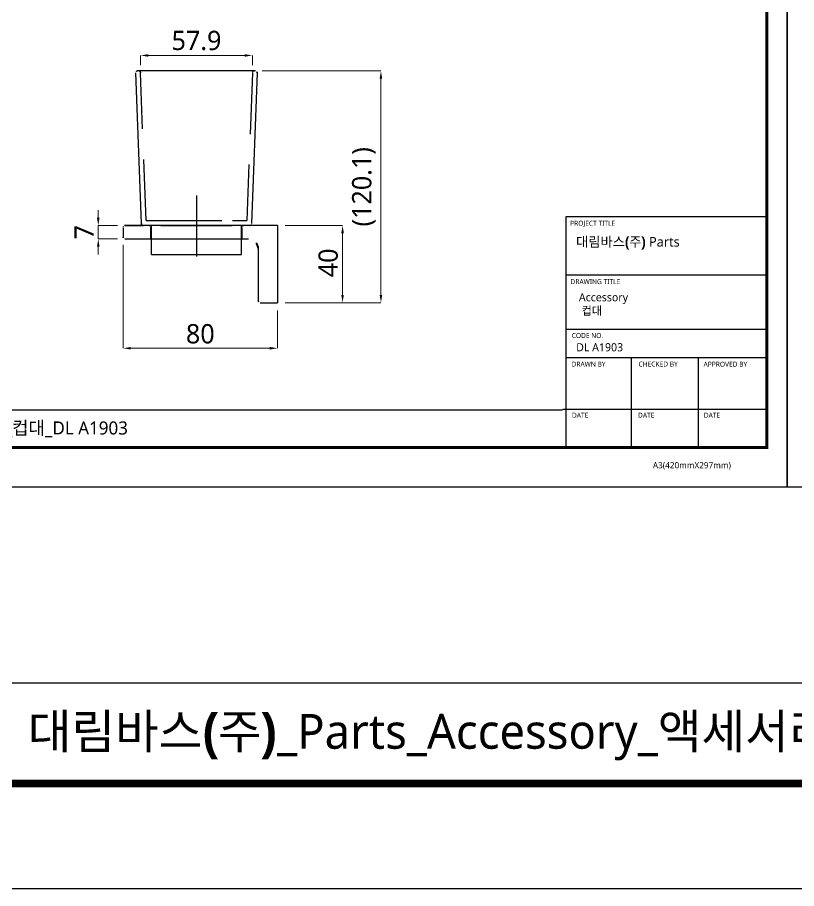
# Model space of a CAD drawing. Extents: x 16296675745 to 16296677481, y -37409619395 to -37409618123.
# Drawn here: x 16296676079.2 to 16296676482.7, y -37409619395.2 to -37409618944 of the extents above; entities that cross this region are included whole.
import ezdxf

# ---------------------------------------------------------------- set-up
doc = ezdxf.new("R2010")
doc.units = 0
doc.header["$LTSCALE"] = 10
doc.header["$MEASUREMENT"] = 0
doc.header["$PDMODE"] = 3
doc.header["$PDSIZE"] = -10
doc.linetypes.add('CENTER', pattern=[2, 1.25, -0.25, 0.25, -0.25])
doc.linetypes.add('HIDDEN2', pattern=[4.7625, 3.175, -1.5875])
doc.layers.get('0').update_dxf_attribs({"linetype": 'CONTINUOUS'})
doc.layers.get('DEFPOINTS').update_dxf_attribs({"linetype": 'CONTINUOUS'})
doc.layers.add('BODY', color=7, linetype='CONTINUOUS')
doc.styles.add('Daelim Dimension', font='')
doc.styles.get('Daelim Dimension').set_extended_font_data('NanumGothic')
doc.dimstyles.new('DEFAULT', dxfattribs={"dimscale": 2, "dimtxt": 2, "dimasz": 2, "dimexe": 0, "dimexo": 2, "dimgap": 1, "dimtad": 1, "dimdec": 1, "dimzin": 9, "dimdsep": 46, "dimtxsty": 'Daelim Dimension', "dimcen": 0.5, "dimclrd": 252, "dimclre": 252, "dimclrt": 3, "dimadec": 1, "dimazin": 0, "dimtfac": 1, "dimtdec": 1, "dimtix": 1, "dimtmove": 0, "dimatfit": 3, "dimfxl": 1, "dimtolj": 1, "dimtzin": 1, "dimlwd": 9, "dimlwe": 9, "dimarcsym": 0})

# ---------------------------------------------------------------- blocks, each defined once
blk = doc.blocks.new('*D47')
at = {"color": 5, "lineweight": 9, "ltscale": 0.5, "transparency": 16777216}
for p, q in [((16296676217.9416, -37409619051.73608), (16296676247.60298, -37409619051.73608)), ((16296676247.60298, -37409619055.73608), (16296676247.60298, -37409619087.73508)), ((16296676217.9416, -37409619091.73508), (16296676247.60298, -37409619091.73508))]:
    blk.add_line(p, q, dxfattribs=at)
at = {"color": 5, "ltscale": 0.5, "transparency": 16777216}
for points in [[(16296676246.93631, -37409619055.73608), (16296676248.26964, -37409619055.73608), (16296676247.60298, -37409619051.73608)], [(16296676246.93631, -37409619087.73508), (16296676248.26964, -37409619087.73508), (16296676247.60298, -37409619091.73508)]]:
    blk.add_solid(points, dxfattribs=at)
at = {"layer": 'DEFPOINTS', "color": 0, "ltscale": 0.5, "transparency": 16777216}
for p in [(16296676213.9416, -37409619051.73608), (16296676213.9416, -37409619091.73508), (16296676247.60298, -37409619091.73508)]:
    blk.add_point(p, dxfattribs=at)
at = {"color": 7, "ltscale": 0.5, "transparency": 16777216, "insert": (16296676240.19526, -37409619071.11672), "char_height": 10, "attachment_point": 5, "rotation": 90, "style": 'Daelim Dimension'}
blk.add_mtext('\\A1;40', dxfattribs=at)
blk = doc.blocks.new('*D45')
at = {"color": 5, "lineweight": 9, "ltscale": 0.5, "transparency": 16777216}
for p, q in [((16296676205.88684, -37409618971.68056), (16296676267.47343, -37409618971.68056)), ((16296676267.47343, -37409619087.73608), (16296676267.47343, -37409618975.68056)), ((16296676217.9416, -37409619091.73608), (16296676267.47343, -37409619091.73608))]:
    blk.add_line(p, q, dxfattribs=at)
at = {"color": 5, "ltscale": 0.5, "transparency": 16777216}
for points in [[(16296676266.80676, -37409618975.68056), (16296676268.14009, -37409618975.68056), (16296676267.47343, -37409618971.68056)], [(16296676266.80676, -37409619087.73608), (16296676268.14009, -37409619087.73608), (16296676267.47343, -37409619091.73608)]]:
    blk.add_solid(points, dxfattribs=at)
at = {"layer": 'DEFPOINTS', "color": 0, "ltscale": 0.5, "transparency": 16777216}
for p in [(16296676201.88684, -37409618971.68056), (16296676267.47343, -37409618971.68056), (16296676213.9416, -37409619091.73608)]:
    blk.add_point(p, dxfattribs=at)
at = {"color": 7, "ltscale": 0.5, "transparency": 16777216, "insert": (16296676258.62079, -37409619031.70832), "char_height": 10, "attachment_point": 5, "rotation": 90, "style": 'Daelim Dimension'}
blk.add_mtext('\\A1;(120.1)', dxfattribs=at)
blk = doc.blocks.new('*D46')
at = {"color": 5, "lineweight": 9, "ltscale": 0.5, "transparency": 16777216}
for p, q in [((16296676121.10053, -37409619047.73657), (16296676121.10053, -37409619043.73657)), ((16296676131.04364, -37409619051.73657), (16296676121.10053, -37409619051.73657)), ((16296676121.10053, -37409619051.73657), (16296676121.10053, -37409619058.73608)), ((16296676131.04364, -37409619058.73608), (16296676121.10053, -37409619058.73608)), ((16296676121.10053, -37409619062.73608), (16296676121.10053, -37409619066.73608))]:
    blk.add_line(p, q, dxfattribs=at)
at = {"color": 5, "ltscale": 0.5, "transparency": 16777216}
for points in [[(16296676120.43386, -37409619047.73657), (16296676121.76719, -37409619047.73657), (16296676121.10053, -37409619051.73657)], [(16296676120.43386, -37409619062.73608), (16296676121.76719, -37409619062.73608), (16296676121.10053, -37409619058.73608)]]:
    blk.add_solid(points, dxfattribs=at)
at = {"layer": 'DEFPOINTS', "color": 0, "ltscale": 0.5, "transparency": 16777216}
for p in [(16296676135.04364, -37409619051.73657), (16296676121.10053, -37409619058.73608), (16296676135.04364, -37409619058.73608)]:
    blk.add_point(p, dxfattribs=at)
at = {"color": 7, "ltscale": 0.5, "transparency": 16777216, "insert": (16296676113.76434, -37409619055.23633), "char_height": 10, "attachment_point": 5, "rotation": 90, "style": 'Daelim Dimension'}
blk.add_mtext('\\A1;7', dxfattribs=at)
blk = doc.blocks.new('*D37')
at = {"color": 5, "lineweight": 9, "ltscale": 0.5, "transparency": 16777216}
for p, q in [((16296676133.941601, -37409619061.736076), (16296676133.941601, -37409619115.344353)), ((16296676213.941601, -37409619095.735077), (16296676213.941601, -37409619115.344353)), ((16296676137.941601, -37409619115.344353), (16296676209.941601, -37409619115.344353))]:
    blk.add_line(p, q, dxfattribs=at)
at = {"color": 5, "ltscale": 0.5, "transparency": 16777216}
for points in [[(16296676137.941601, -37409619114.677681), (16296676137.941601, -37409619116.011009), (16296676133.941601, -37409619115.344353)], [(16296676209.941601, -37409619114.677681), (16296676209.941601, -37409619116.011009), (16296676213.941601, -37409619115.344353)]]:
    blk.add_solid(points, dxfattribs=at)
at = {"layer": 'DEFPOINTS', "color": 0, "ltscale": 0.5, "transparency": 16777216}
for p in [(16296676133.941601, -37409619057.736076), (16296676213.941601, -37409619091.735077), (16296676213.941601, -37409619115.344353)]:
    blk.add_point(p, dxfattribs=at)
at = {"color": 7, "ltscale": 0.5, "transparency": 16777216, "insert": (16296676173.941601, -37409619107.900864), "char_height": 10, "attachment_point": 5, "style": 'Daelim Dimension'}
blk.add_mtext('\\A1;80', dxfattribs=at)
blk = doc.blocks.new('*D43')
at = {"color": 5, "lineweight": 9, "ltscale": 0.5, "transparency": 16777216}
for p, q in [((16296676142.999599, -37409618968.641487), (16296676142.999599, -37409618963.666443)), ((16296676146.999599, -37409618963.666443), (16296676196.928181, -37409618963.666443)), ((16296676200.928181, -37409618968.641487), (16296676200.928181, -37409618963.666443))]:
    blk.add_line(p, q, dxfattribs=at)
at = {"color": 5, "ltscale": 0.5, "transparency": 16777216}
for points in [[(16296676146.999599, -37409618962.999771), (16296676146.999599, -37409618964.333099), (16296676142.999599, -37409618963.666443)], [(16296676196.928181, -37409618962.999771), (16296676196.928181, -37409618964.333099), (16296676200.928181, -37409618963.666443)]]:
    blk.add_solid(points, dxfattribs=at)
at = {"layer": 'DEFPOINTS', "color": 0, "ltscale": 0.5, "transparency": 16777216}
for p in [(16296676200.928181, -37409618963.666443), (16296676142.999599, -37409618972.641487), (16296676200.928181, -37409618972.641487)]:
    blk.add_point(p, dxfattribs=at)
at = {"color": 7, "ltscale": 0.5, "transparency": 16777216, "insert": (16296676171.96389, -37409618955.965431), "char_height": 10, "attachment_point": 5, "style": 'Daelim Dimension'}
blk.add_mtext('\\A1;57.9', dxfattribs=at)

msp = doc.modelspace()

# ---------------------------------------------------------------- linework, layer by layer
at = {"color": 1, "linetype": 'CENTER'}
msp.add_line((16296676171.96389, -37409619036.136574), (16296676171.96389, -37409619067.736572), dxfattribs=at)
at = {"color": 5, "ltscale": 40}
for p, q in [((16296676467.30328, -37409619047.351807), (16296676363.260189, -37409619047.351807)), ((16296676467.30328, -37409619077.42482), (16296676363.260189, -37409619077.42482)), ((16296676467.30328, -37409619077.42482), (16296676363.260189, -37409619077.42482)), ((16296676467.30328, -37409619105.714508), (16296676363.260189, -37409619105.714508)), ((16296676467.30328, -37409619105.714508), (16296676363.260189, -37409619105.714508)), ((16296676467.30328, -37409619120.305161), (16296676363.260189, -37409619120.305161)), ((16296676467.30328, -37409619120.305161), (16296676363.260189, -37409619120.305161)), ((16296676397.054291, -37409619120.305161), (16296676397.054291, -37409619166.752136)), ((16296676431.73683, -37409619120.305161), (16296676431.73683, -37409619166.752136)), ((16296676467.30328, -37409619147.135803), (16296676361.615641, -37409619147.135803)), ((16296676467.30328, -37409619147.135803), (16296676364.070789, -37409619147.135803)), ((16296676467.30328, -37409619166.752136), (16296676378.138069, -37409619166.752136))]:
    msp.add_line(p, q, dxfattribs=at)
at = {"color": 5, "ltscale": 0.5}
msp.add_line((16296676363.260189, -37409619047.351807), (16296676363.260189, -37409619167.381477), dxfattribs=at)
at = {"color": 5}
for p, q in [((16296675837.303169, -37409619147.210213), (16296676361.49045, -37409619147.210213)), ((16296675772.947269, -37409619288.663177), (16296677170.780029, -37409619288.663177))]:
    msp.add_line(p, q, dxfattribs=at)
at = {"ltscale": 0.5}
for points in [[(16296675745.032089, -37409619395.241547), (16296677481.032089, -37409619395.241547), (16296677481.032089, -37409618123.241547), (16296675745.032089, -37409618123.241547)], [(16296675826.83497, -37409619187.177101), (16296676477.83497, -37409619187.177101), (16296676477.83497, -37409618710.177101), (16296675826.83497, -37409618710.177101)], [(16296676477.834841, -37409619187.177101), (16296677128.834841, -37409619187.177101), (16296677128.834841, -37409618710.177101), (16296676477.834841, -37409618710.177101)]]:
    msp.add_lwpolyline(points, close=True, dxfattribs=at)
at = {"color": 5, "linetype": 'ByBlock', "lineweight": 200}
for points, const_width in [([(16296675772.947269, -37409619340.775627), (16296677452.947269, -37409619340.775627), (16296677452.947269, -37409618152.775627), (16296675772.947269, -37409618152.775627)], 4), ([(16296675837.303169, -37409619166.75238), (16296676467.303169, -37409619166.75238), (16296676467.303169, -37409618721.25238), (16296675837.303169, -37409618721.25238)], 1.5)]:
    msp.add_lwpolyline(points, close=True, dxfattribs=dict(at, const_width=const_width))
at = {"layer": 'BODY', "color": 4}
for p, q in [((16296676140.501341, -37409618972.734802), (16296676140.50103, -37409618972.725433)), ((16296676140.502119, -37409618972.739288), (16296676140.50135, -37409618972.735184)), ((16296676203.42642, -37409618972.735184), (16296676203.42565, -37409618972.739288)), ((16296676203.426741, -37409618972.725433), (16296676203.426439, -37409618972.734802))]:
    msp.add_line(p, q, dxfattribs=at)
at = {"layer": 'BODY'}
for p, q in [((16296676143.42779, -37409619050.773552), (16296676140.501511, -37409618972.739311)), ((16296676141.96287, -37409618971.680557), (16296676141.463221, -37409618971.699303)), ((16296676201.964899, -37409618971.680557), (16296676142.001921, -37409618971.679802)), ((16296676203.42627, -37409618972.739311), (16296676200.499981, -37409619050.773552)), ((16296676202.46455, -37409618971.699303), (16296676201.964899, -37409618971.680557)), ((16296676140.941601, -37409619051.736076), (16296676134.941601, -37409619051.736076)), ((16296676213.941601, -37409619051.736076), (16296676140.941601, -37409619051.736076)), ((16296676153.420771, -37409619051.736076), (16296676144.42709, -37409619051.736076)), ((16296676153.420771, -37409619051.736076), (16296676190.507, -37409619051.736076)), ((16296676199.500681, -37409619051.736076), (16296676190.507, -37409619051.736076)), ((16296676213.941601, -37409619051.736076), (16296676213.941601, -37409619052.736076)), ((16296676133.941601, -37409619052.736076), (16296676133.941601, -37409619057.736076)), ((16296676213.941601, -37409619052.736076), (16296676213.941601, -37409619090.736076)), ((16296676134.941601, -37409619058.736076), (16296676140.941601, -37409619058.736076)), ((16296676140.941601, -37409619058.736076), (16296676198.941601, -37409619058.736076)), ((16296676203.941601, -37409619063.736076), (16296676203.941601, -37409619090.736076)), ((16296676204.941601, -37409619091.736076), (16296676213.941601, -37409619091.736076)), ((16296676213.941601, -37409619090.736076), (16296676213.941601, -37409619091.735077))]:
    msp.add_line(p, q, dxfattribs=at)
at = {"layer": 'BODY', "linetype": 'HIDDEN2'}
for p, q in [((16296676145.871889, -37409619049.236076), (16296676142.999599, -37409618972.641487)), ((16296676200.928181, -37409618972.641487), (16296676198.05588, -37409619049.236076)), ((16296676145.872459, -37409619049.236076), (16296676153.366631, -37409619049.236076)), ((16296676148.663891, -37409619058.736076), (16296676148.663891, -37409619051.736572)), ((16296676153.366631, -37409619049.236076), (16296676190.56115, -37409619049.236076)), ((16296676190.56115, -37409619049.236076), (16296676198.05588, -37409619049.236076)), ((16296676195.263889, -37409619058.736076), (16296676195.263889, -37409619051.736572)), ((16296676148.3416, -37409619058.736076), (16296676148.3416, -37409619052.736076)), ((16296676195.541599, -37409619058.736076), (16296676195.541599, -37409619052.736076))]:
    msp.add_line(p, q, dxfattribs=at)
at = {"layer": 'BODY', "color": 0}
for p, q in [((16296676135.04364, -37409619051.736572), (16296676144.46389, -37409619051.736572)), ((16296676199.46389, -37409619051.736572), (16296676144.46389, -37409619051.736572)), ((16296676148.663891, -37409619066.736572), (16296676148.663891, -37409619058.736076)), ((16296676195.263889, -37409619066.736572), (16296676195.263889, -37409619058.736076)), ((16296676148.664499, -37409619066.736572), (16296676158.663891, -37409619066.736572)), ((16296676158.663891, -37409619066.736572), (16296676185.263889, -37409619066.736572)), ((16296676185.263889, -37409619066.736572), (16296676195.263281, -37409619066.736572))]:
    msp.add_line(p, q, dxfattribs=at)
at = {"layer": 'BODY'}
for centre, radius, start, end in [((16296676141.5002, -37409618972.698158), 0.999539, 92.12014183, 181.56337792), ((16296676142.001921, -37409618972.676247), 0.996445, 67.89400671, 92.24558198), ((16296676201.925859, -37409618972.676247), 0.996445, 87.75441802, 112.10599329), ((16296676202.42757, -37409618972.698158), 0.999539, 358.43662208, 87.87985817), ((16296676134.941601, -37409619052.736076), 1, 90, 135), ((16296676144.42709, -37409619050.736076), 0.999999, 182.14813556, 252.54959456), ((16296676144.42709, -37409619050.736076), 1, 252.54949031, 270), ((16296676147.3416, -37409619052.736076), 1, 45, 87.44488707), ((16296676199.500681, -37409619050.736076), 1, 270, 313.92635586), ((16296676199.50069, -37409619050.736076), 0.999998, 313.92581648, 357.85186854), ((16296676134.941601, -37409619052.736076), 1, 135, 180), ((16296676134.941601, -37409619057.736076), 1, 180, 252.1674818), ((16296676134.941601, -37409619057.736076), 1, 252.16737777, 270), ((16296676198.941601, -37409619063.736076), 5, 0, 90), ((16296676204.941601, -37409619090.736076), 1, 180, 270)]:
    msp.add_arc(centre, radius, start, end, dxfattribs=at)
at = {"layer": 'BODY', "linetype": 'HIDDEN2'}
for centre, radius, start, end in [((16296676141.998329, -37409618972.682213), 1.003321, 26.71758373, 67.83233475), ((16296676142.01627, -37409618972.677223), 0.983981, 2.10482842, 47.08734754), ((16296676201.91151, -37409618972.677223), 0.983981, 132.91265246, 177.89517158), ((16296676201.929449, -37409618972.682213), 1.003321, 112.16766525, 153.28241627), ((16296676147.3416, -37409619052.736076), 0.999997, 0, 45.00007727), ((16296676196.541599, -37409619052.736076), 1, 107.83262223, 180)]:
    msp.add_arc(centre, radius, start, end, dxfattribs=at)

# ---------------------------------------------------------------- texts
at = {"color": 5, "ltscale": 40, "style": 'Daelim Dimension'}
for s, height, p in [('PROJECT TITLE', 2.56901127, (16296676365.462749, -37409619051.880287)), ('DRAWING TITLE', 2.56901127, (16296676365.627451, -37409619082.11618)), ('CODE NO.', 2.5690113, (16296676366.27169, -37409619110.038162)), ('DRAWN BY', 2.5690113, (16296676366.17095, -37409619124.846558)), ('CHECKED BY', 2.5690113, (16296676400.881121, -37409619124.800987)), ('APPROVED BY', 2.56901127, (16296676434.54451, -37409619124.88398)), ('DATE', 2.5690113, (16296676366.371611, -37409619151.324547)), ('DATE', 2.5690113, (16296676400.607941, -37409619151.324547)), ('DATE', 2.5690113, (16296676434.662649, -37409619151.324547)), ('A3(420mmX297mm)', 3.24237133, (16296676408.288231, -37409619177.568092))]:
    msp.add_text(s, height=height, dxfattribs=at).set_placement(p)
at = {"attachment_point": 1, "style": 'Daelim Dimension'}
for s, insert, char_height, width in [('{\\fPretendard Variable SemiBold|b0|i0|c129|p2;\\C7;대림바스(주)} Parts', (16296676368.518459, -37409619057.682121), 5.03600079, 80.93992813), (' Accessory\\P  컵대', (16296676368.562889, -37409619086.828568), 4.2041236, 70.7511006), ('DL A1903', (16296676368.562889, -37409619112.719971), 4.2041236, 70.7511006)]:
    msp.add_mtext(s, dxfattribs=dict(at, insert=insert, char_height=char_height, width=width))
at = {"color": 2, "attachment_point": 1, "style": 'Daelim Dimension'}
for s, insert, char_height, width in [('{\\fPretendard Variable SemiBold|b0|i0|c129|p2;대림바스(주)}_Parts_Accessory_{\\fGulim|b0|i0|c129|p50;컵대}_DL A1903', (16296675954.17543, -37409619153.256332), 6.75662715, 260.66283526), ('{\\fPretendard Variable SemiBold|b0|i0|c129|p2;대림바스(주)}_Parts_Accessory_{\\fGulim|b0|i0|c129|p50;액세서리}4{\\fGulim|b0|i0|c129|p50;품}_DL A1900', (16296676084.60663, -37409619304.786163), 18.0176724, 729.2543326)]:
    msp.add_mtext(s, dxfattribs=dict(at, insert=insert, char_height=char_height, width=width))

# ---------------------------------------------------------------- dimensions: what is measured, and where the dimension line sits
at = {"ltscale": 0.5}
dim = msp.add_linear_dim(base=(16296676200.928181, -37409618963.666443), p1=(16296676142.999599, -37409618972.641487), p2=(16296676200.928181, -37409618972.641487), dimstyle='DEFAULT', override={"dimtxt": 5, "dimclrd": 5, "dimclre": 5, "dimclrt": 7}, dxfattribs=at)
dim.commit()
dim.dimension.update_dxf_attribs({"geometry": '*D43', "text_midpoint": (16296676171.96389, -37409618963.666443), "dimtype": 160})
dim = msp.add_linear_dim(base=(16296676267.473431, -37409618971.680557), p1=(16296676213.941601, -37409619091.736076), p2=(16296676201.886841, -37409618971.680557), angle=90, text='(<>)', dimstyle='DEFAULT', override={"dimtxt": 5, "dimclrd": 5, "dimclre": 5, "dimclrt": 7}, dxfattribs=at)
dim.commit()
dim.dimension.update_dxf_attribs({"geometry": '*D45', "text_midpoint": (16296676258.62079, -37409619031.708321)})
dim = msp.add_linear_dim(base=(16296676121.100531, -37409619058.736076), p1=(16296676135.04364, -37409619051.736572), p2=(16296676135.04364, -37409619058.736076), angle=90, dimstyle='DEFAULT', override={"dimtxt": 5, "dimclrd": 5, "dimclre": 5, "dimclrt": 7}, dxfattribs=at)
dim.commit()
dim.dimension.update_dxf_attribs({"geometry": '*D46', "text_midpoint": (16296676113.764339, -37409619055.236328)})
dim = msp.add_linear_dim(base=(16296676247.60298, -37409619091.735077), p1=(16296676213.941601, -37409619051.736076), p2=(16296676213.941601, -37409619091.735077), angle=90, dimstyle='DEFAULT', override={"dimtxt": 5, "dimclrd": 5, "dimclre": 5, "dimclrt": 7}, dxfattribs=at)
dim.commit()
dim.dimension.update_dxf_attribs({"geometry": '*D47', "text_midpoint": (16296676247.60298, -37409619071.116722), "dimtype": 160})
dim = msp.add_linear_dim(base=(16296676213.941601, -37409619115.344353), p1=(16296676133.941601, -37409619057.736076), p2=(16296676213.941601, -37409619091.735077), dimstyle='DEFAULT', override={"dimtxt": 5, "dimclrd": 5, "dimclre": 5, "dimclrt": 7}, dxfattribs=at)
dim.commit()
dim.dimension.update_dxf_attribs({"geometry": '*D37', "text_midpoint": (16296676173.941601, -37409619107.900864)})

doc.saveas('drawing.dxf')
